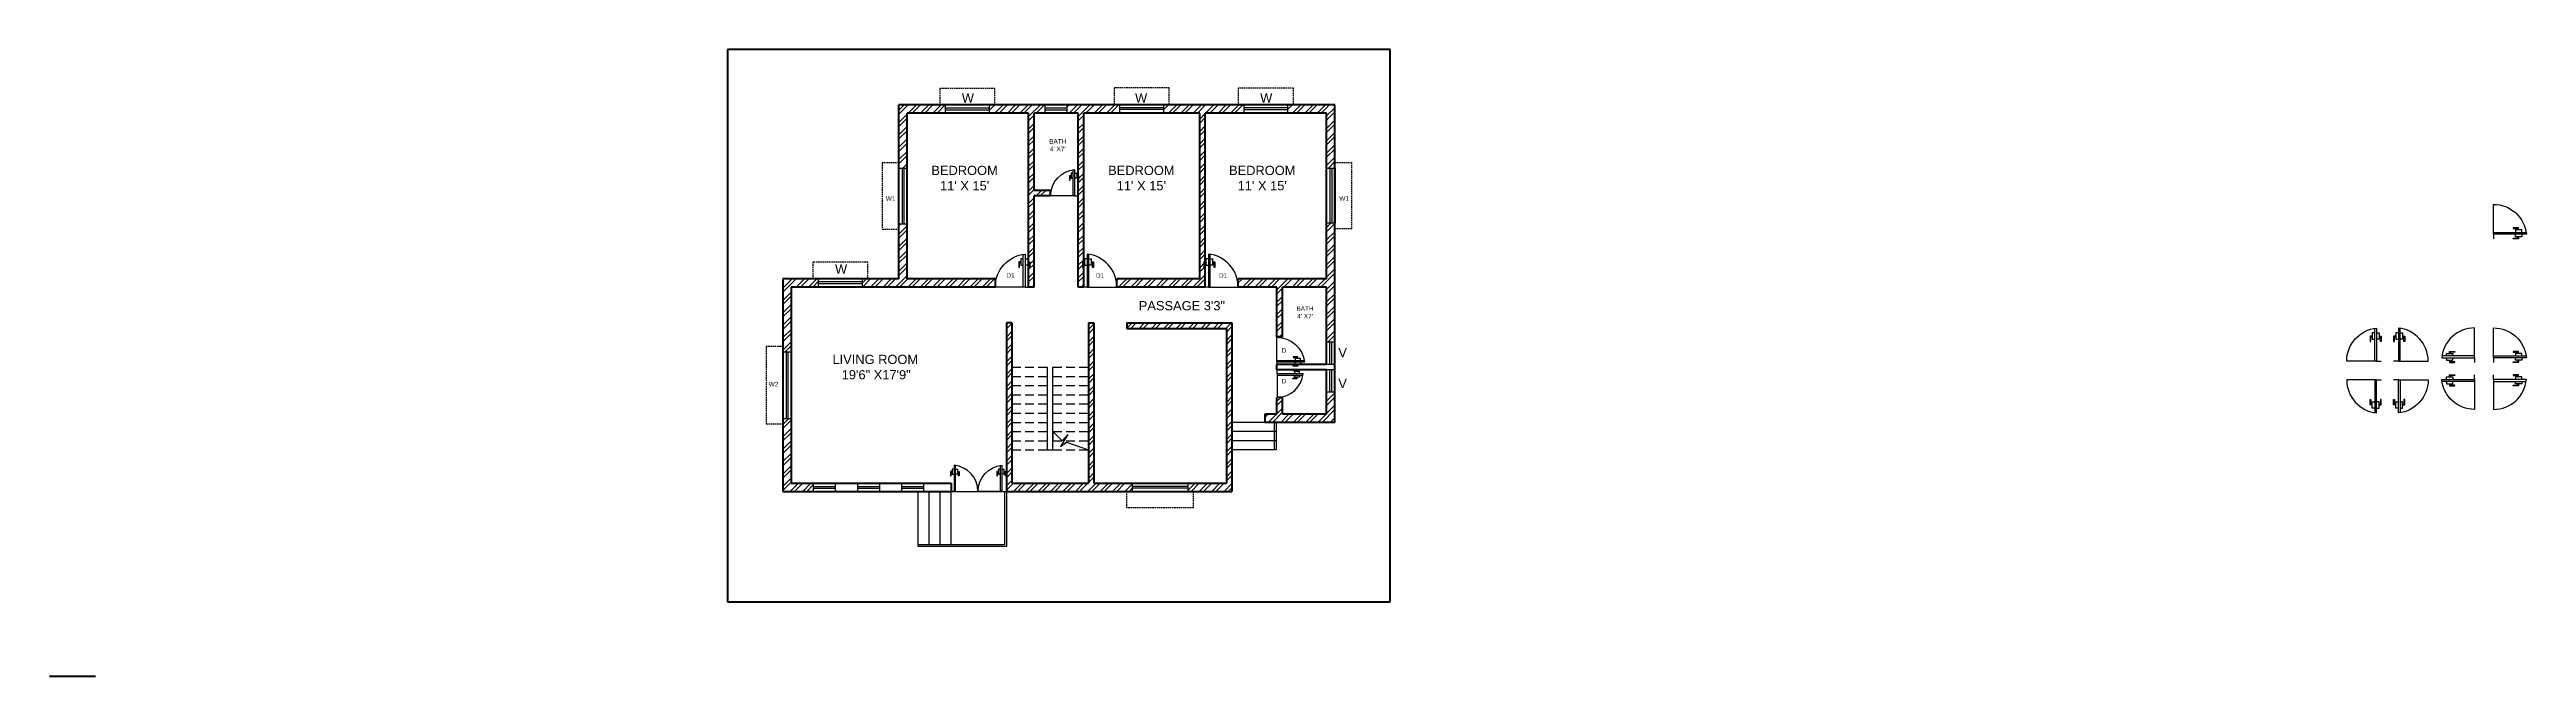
# Model space of a CAD drawing. Header units: inches. Extents: x 14 to 2706, y -29 to 652.
import ezdxf

# ---------------------------------------------------------------- set-up
doc = ezdxf.new("R2010")
doc.units = ezdxf.units.IN
doc.header["$LTSCALE"] = 0.25
doc.linetypes.add('HIDDEN', pattern=[9.525, 6.35, -3.175])
doc.layers.add('1.WALL', color=7, linetype='Continuous', lineweight=40)
doc.layers.add('5.HATCHING', color=8, linetype='Continuous', lineweight=0)
for name, color, linetype in [('3.WINDOW', 4, 'Continuous'), ('4.CHAJJA', 6, 'HIDDEN'), ('9.STAIRS', 161, 'Continuous')]:
    doc.layers.add(name, color=color, linetype=linetype)
doc.styles.get("Standard").update_dxf_attribs({"font": 'arial.ttf'})

# ---------------------------------------------------------------- blocks, each defined once
blk = doc.blocks.new('WINDOW')
at = {"layer": '3.WINDOW', "color": 5}
for p, q in [((24, 5.5), (-24, 5.5)), ((24, 3.5), (-24, 3.5))]:
    blk.add_line(p, q, dxfattribs=at)
at = {"layer": '3.WINDOW'}
blk.add_lwpolyline([(-24, 0), (24, 0), (24, 9), (-24, 9)], close=True, dxfattribs=at)
at = {"layer": '4.CHAJJA'}
for points in [[(30, 27), (-30, 27), (-30, 9)], [(30, 9), (30, 27)]]:
    blk.add_lwpolyline(points, dxfattribs=at)
blk = doc.blocks.new('WINDOW 2')
at = {"layer": '3.WINDOW', "color": 5}
for p, q in [((30, 5.5), (-30, 5.5)), ((30, 3.5), (-30, 3.5))]:
    blk.add_line(p, q, dxfattribs=at)
at = {"layer": '3.WINDOW'}
blk.add_lwpolyline([(-30, 0), (30, 0), (30, 9), (-30, 9)], close=True, dxfattribs=at)
at = {"layer": '4.CHAJJA'}
for points in [[(36, 27), (-36, 27), (-36, 9)], [(36, 9), (36, 27)]]:
    blk.add_lwpolyline(points, dxfattribs=at)
blk = doc.blocks.new('WINDOW 3')
at = {"layer": '3.WINDOW', "color": 5}
for p, q in [((36, 5.5), (-36, 5.5)), ((36, 3.5), (-36, 3.5))]:
    blk.add_line(p, q, dxfattribs=at)
at = {"layer": '3.WINDOW'}
blk.add_lwpolyline([(-36, 0), (36, 0), (36, 9), (-36, 9)], close=True, dxfattribs=at)
at = {"layer": '4.CHAJJA'}
for points in [[(42, 27), (-42, 27), (-42, 9)], [(42, 9), (42, 27)]]:
    blk.add_lwpolyline(points, dxfattribs=at)
blk = doc.blocks.new('VENTILATOR')
at = {"layer": '3.WINDOW', "ltscale": 0.25}
for p, q in [((-12, -3.5), (-12, 5.5)), ((12, -3.5), (12, 5.5))]:
    blk.add_line(p, q, dxfattribs=at)
at = {"layer": '3.WINDOW', "color": 5, "ltscale": 0.25}
for p, q in [((-12, 2), (12, 2)), ((-12, 0), (12, 0))]:
    blk.add_line(p, q, dxfattribs=at)
blk = doc.blocks.new('DOORS')
at = {"layer": '9.STAIRS', "color": 160, "ltscale": 0.25}
for p, q in [((2.3, 27.2), (0, 27.2)), ((0, 27.2), (0, 21.4)), ((5.1, 30.7), (2.3, 30.7)), ((2.3, 30.7), (2.3, 23.8)), ((5.1, 35.8), (5.1, 0)), ((7.1, 0), (7.1, 35.6)), ((7.1, 30.7), (9.7, 30.7)), ((9.7, 30.7), (9.7, 23.8)), ((9.7, 27.2), (12, 27.2)), ((12, 27.2), (12, 21.4)), ((0, 21.4), (0.8, 21.4)), ((0.8, 21.4), (0.8, 26.3)), ((0.8, 26.3), (2.3, 26.3)), ((2.3, 23.8), (5.1, 23.8)), ((9.7, 23.8), (7.1, 23.8)), ((11.2, 26.3), (9.7, 26.3)), ((11.2, 21.4), (11.2, 26.3))]:
    blk.add_line(p, q, dxfattribs=at)
at = {"layer": '9.STAIRS', "color": 4, "ltscale": 0.25}
for q in [(0, 0), (37.5, 0)]:
    blk.add_line((5.1, 0), q, dxfattribs=at)
at = {"layer": '9.STAIRS', "color": 5, "ltscale": 0.25}
blk.add_line((12, 21.4), (11.2, 21.4), dxfattribs=at)
at = {"layer": '9.STAIRS', "ltscale": 0.25}
blk.add_line((5.1, 0), (7.1, 0), dxfattribs=at)
at = {"layer": '9.STAIRS', "color": 3, "ltscale": 0.25}
blk.add_arc((1.5, 0), 36, 0, 84.331, dxfattribs=at)

msp = doc.modelspace()

# ---------------------------------------------------------------- hatches: boundary and pattern name
at = {"layer": '5.HATCHING', "ltscale": 0.25}
h = msp.add_hatch(dxfattribs=at)
h.set_pattern_fill('ANSI32', color=4)
h.paths.add_polyline_path([(987.1, 592.1), (936.6, 592.1), (936.6, 522.9), (945.6, 522.9), (945.6, 583.1), (987.1, 583.1)])
h.paths.add_polyline_path([(1095.6, 592.1), (1035.1, 592.1), (1035.1, 583.1), (1077.6, 583.1), (1077.6, 421.4), (1079, 421.4), (1079, 415.5), (1077.6, 415.5), (1077.6, 394.1), (1079, 394.1), (1083.6, 394.1), (1083.6, 493.1), (1101.6, 493.1), (1101.6, 499.1), (1083.6, 499.1), (1083.6, 583.1), (1095.6, 583.1)])
h.paths.add_polyline_path([(1176.6, 592.1), (1119.6, 592.1), (1119.6, 583.1), (1131.6, 583.1), (1131.6, 515), (1131.8, 515), (1131.8, 510.3), (1131.6, 394.1), (1137.6, 394.1), (1137.6, 420.3), (1136.8, 420.3), (1136.8, 415.4), (1136.1, 415.4), (1136.1, 421.3), (1137.6, 421.3), (1137.6, 583.1), (1176.6, 583.1)])
h.paths.add_polyline_path([(1311.6, 592.1), (1224.6, 592.1), (1224.6, 583.1), (1263.6, 583.1), (1263.6, 403.1), (1173.6, 403.1), (1173.6, 394.1), (1269.6, 394.1), (1269.6, 583.1), (1311.6, 583.1)])
h.paths.add_polyline_path([(1410.6, 592.1), (1359.6, 592.1), (1359.6, 583.1), (1401.6, 583.1), (1401.6, 523.4), (1410.6, 523.4)])
h.paths.add_polyline_path([(1410.6, 463.4), (1401.6, 463.4), (1401.6, 403.1), (1305.6, 403.1), (1305.6, 394.1), (1347.6, 394.1), (1347.6, 340.1), (1353.6, 340.1), (1353.6, 394.1), (1401.6, 394.1), (1401.6, 334.1), (1410.6, 334.1)])
h.paths.add_polyline_path([(1041.6, 403.1), (945.6, 403.1), (945.6, 462.9), (936.6, 462.9), (936.6, 403.1), (903, 403.1), (897, 403.1), (897, 394.1), (1041.5, 394.1, -0.024179), (1041.6, 397.5)])
h.paths.add_polyline_path([(849, 403.1), (843, 403.1), (810.6, 403.1), (810.6, 323.4), (819.6, 323.4), (819.6, 394.1), (849, 394.1)])
h.paths.add_polyline_path([(819.6, 251.4), (810.6, 251.4), (810.6, 172.1), (843.6, 172.1), (843.6, 181.1), (819.6, 181.1)])
h.paths.add_polyline_path([(1298.6, 355.1), (1184.6, 355.1), (1184.6, 349.1), (1292.6, 349.1), (1292.6, 181.1), (1250.6, 181.1), (1250.6, 172.1), (1298.6, 172.1), (1298.6, 247.1), (1298.6, 256.1)])
h.paths.add_polyline_path([(1410.6, 280), (1401.6, 280), (1401.6, 256.1), (1353.6, 256.1), (1353.6, 274.1), (1347.6, 274.1), (1347.6, 256.1), (1334.6, 256.1), (1334.6, 247.1), (1410.6, 247.1)])
h.paths.add_polyline_path([(1190.6, 181.1), (1148.6, 181.1), (1148.6, 355.1), (1142.6, 355.1), (1142.6, 181.1), (1059.6, 181.1), (1059.6, 355.1), (1053.6, 355.1), (1053.6, 172.1), (1190.6, 172.1)])

# ---------------------------------------------------------------- linework, layer by layer
at = {"layer": '1.WALL', "color": 1}
for p, q in [((1470.6, 652.1), (750.6, 652.1)), ((750.6, 652.1), (750.6, 52.1)), ((1470.6, 52.1), (1470.6, 652.1)), ((750.6, 52.1), (1470.6, 52.1))]:
    msp.add_line(p, q, dxfattribs=at)
at = {"layer": '1.WALL'}
for p, q in [((1410.6, 592.1), (936.6, 592.1)), ((936.6, 403.1), (936.6, 592.1)), ((945.6, 403.1), (945.6, 583.1)), ((1077.6, 583.1), (945.6, 583.1)), ((1077.6, 394.1), (1077.6, 583.1)), ((1131.6, 583.1), (1083.6, 583.1)), ((1083.6, 499.1), (1083.6, 583.1)), ((1131.6, 394.1), (1131.6, 583.1)), ((1137.6, 394.1), (1137.6, 583.1)), ((1263.6, 583.1), (1137.6, 583.1)), ((1263.6, 403.1), (1263.6, 583.1)), ((1401.6, 583.1), (1269.6, 583.1)), ((1269.6, 394.1), (1269.6, 583.1)), ((1401.6, 403.1), (1401.6, 583.1)), ((1410.6, 247.1), (1410.6, 592.1)), ((1101.6, 499.1), (1083.6, 499.1)), ((1083.6, 394.1), (1083.6, 493.1)), ((1101.6, 493.1), (1083.6, 493.1)), ((1101.6, 493.1), (1101.6, 499.1)), ((810.6, 403.1), (810.6, 172.1)), ((936.6, 403.1), (810.6, 403.1)), ((819.6, 394.1), (819.6, 181.1)), ((1041.6, 394.1), (819.6, 394.1)), ((1041.6, 403.1), (945.6, 403.1)), ((1041.6, 394.1), (1041.6, 403.1)), ((1083.6, 394.1), (1077.6, 394.1)), ((1137.6, 394.1), (1131.6, 394.1)), ((1173.6, 394.1), (1173.6, 403.1)), ((1263.6, 403.1), (1173.6, 403.1)), ((1269.6, 394.1), (1173.6, 394.1)), ((1401.6, 403.1), (1305.6, 403.1)), ((1305.6, 394.1), (1305.6, 403.1)), ((1347.6, 394.1), (1305.6, 394.1)), ((1347.6, 340.1), (1347.6, 394.1)), ((1401.6, 394.1), (1353.6, 394.1)), ((1353.6, 340.1), (1353.6, 394.1)), ((1401.6, 310.1), (1401.6, 394.1)), ((1059.6, 355.1), (1053.6, 355.1)), ((1053.6, 355.1), (1053.6, 172.1)), ((1059.6, 355.1), (1059.6, 181.1)), ((1142.6, 355.1), (1142.6, 181.1)), ((1142.6, 355.1), (1148.6, 355.1)), ((1148.6, 355.1), (1148.6, 181.1)), ((1184.6, 355.1), (1184.6, 349.1)), ((1184.6, 355.1), (1298.6, 355.1)), ((1298.6, 355.1), (1298.6, 256.1)), ((1184.6, 349.1), (1292.6, 349.1)), ((1292.6, 349.1), (1292.6, 181.1)), ((1353.6, 340.1), (1347.6, 340.1)), ((1401.6, 310.1), (1347.6, 310.1)), ((1347.6, 304.1), (1347.6, 310.1)), ((1401.6, 304.1), (1347.6, 304.1)), ((1401.6, 256.1), (1401.6, 304.1)), ((1347.6, 256.1), (1347.6, 274.1)), ((1353.6, 274.1), (1347.6, 274.1)), ((1353.6, 256.1), (1353.6, 274.1)), ((1298.6, 247.1), (1298.6, 172.1)), ((1347.6, 256.1), (1334.6, 256.1)), ((1410.6, 247.1), (1334.6, 247.1)), ((1401.6, 256.1), (1353.6, 256.1)), ((810.6, 172.1), (993.6, 172.1)), ((819.6, 181.1), (993.6, 181.1)), ((993.6, 181.1), (993.6, 172.1)), ((1053.6, 172.1), (1298.6, 172.1)), ((1059.6, 181.1), (1142.6, 181.1)), ((1148.6, 181.1), (1292.6, 181.1)), ((63.6, -28.9), (13.6, -28.9))]:
    msp.add_line(p, q, dxfattribs=at)
at = {"layer": '1.WALL', "ltscale": 0.25}
for p, q in [((1298.6, 256.1), (1298.6, 247.1)), ((1334.6, 256.1), (1334.6, 247.1))]:
    msp.add_line(p, q, dxfattribs=at)
at = {"layer": '3.WINDOW', "ltscale": 0.25}
for p, q in [((843.6, 181.1), (843.6, 172.1)), ((867.6, 181.1), (867.6, 172.1)), ((891.6, 181.1), (891.6, 172.1)), ((915.6, 181.1), (915.6, 172.1)), ((939.6, 181.1), (939.6, 172.1)), ((963.6, 181.1), (963.6, 172.1))]:
    msp.add_line(p, q, dxfattribs=at)
at = {"layer": '3.WINDOW', "color": 5, "ltscale": 0.25}
for p, q in [((843.6, 177.6), (867.6, 177.6)), ((843.6, 175.6), (867.6, 175.6)), ((891.6, 177.6), (915.6, 177.6)), ((891.6, 175.6), (915.6, 175.6)), ((939.6, 177.6), (963.6, 177.6)), ((939.6, 175.6), (963.6, 175.6))]:
    msp.add_line(p, q, dxfattribs=at)
at = {"layer": '4.CHAJJA', "ltscale": 0.25}
msp.add_line((873.6, 403.1), (873.6, 403.2), dxfattribs=at)
at = {"layer": '9.STAIRS', "linetype": 'HIDDEN', "ltscale": 6}
for p, q in [((1059.6, 307.1), (1098.1, 307.1)), ((1059.6, 297.1), (1098.1, 297.1)), ((1104.1, 307.1), (1142.6, 307.1)), ((1104.1, 297.1), (1142.6, 297.1)), ((1059.6, 287.1), (1098.1, 287.1)), ((1059.6, 277.1), (1098.1, 277.1)), ((1104.1, 287.1), (1142.6, 287.1)), ((1104.1, 277.1), (1142.6, 277.1)), ((1059.6, 267.1), (1098.1, 267.1)), ((1059.6, 257.1), (1098.1, 257.1)), ((1059.6, 247.1), (1098.1, 247.1)), ((1104.1, 267.1), (1142.6, 267.1)), ((1104.1, 257.1), (1142.6, 257.1)), ((1104.1, 247.1), (1142.6, 247.1)), ((1059.6, 237.1), (1098.1, 237.1)), ((1059.6, 227.1), (1098.1, 227.1)), ((1059.6, 217.1), (1098.1, 217.1)), ((1104.1, 237.1), (1142.6, 237.1)), ((1104.1, 227.1), (1142.6, 227.1)), ((1104.1, 217.1), (1142.6, 217.1))]:
    msp.add_line(p, q, dxfattribs=at)
at = {"layer": '9.STAIRS', "ltscale": 0.25}
for p, q in [((1098.1, 217.1), (1098.1, 307.1)), ((1104.1, 217.1), (1104.1, 307.1)), ((1334.6, 247.1), (1298.6, 247.1)), ((1098.1, 217.1), (1104.1, 217.1)), ((1104.1, 237.1), (1104.1, 227.1)), ((1104.1, 237.1), (1114.1, 227.1)), ((1120.3, 233.8), (1112.5, 220.9)), ((1112.5, 220.9), (1118.7, 225.6)), ((1114.1, 227.1), (1120.3, 233.8)), ((1118.7, 225.6), (1142.6, 217.1)), ((1346.6, 237.1), (1298.6, 237.1)), ((1346.6, 227.1), (1298.6, 227.1)), ((1346.6, 217.1), (1298.6, 217.1)), ((957.6, 112.1), (957.6, 172.1)), ((969.6, 114.1), (969.6, 172.1)), ((981.6, 114.1), (981.6, 172.1)), ((993.6, 114.1), (993.6, 172.1)), ((993.6, 172.1), (1053.6, 172.1)), ((1053.6, 172.1), (1053.6, 112.1)), ((993.6, 112.1), (957.6, 112.1)), ((1053.6, 112.1), (993.6, 112.1))]:
    msp.add_line(p, q, dxfattribs=at)
at = {"layer": '9.STAIRS', "color": 30, "true_color": 0xf8991e}
msp.add_line((1344.6, 247.1), (1344.6, 217.1), dxfattribs=at)
at = {"layer": '9.STAIRS'}
msp.add_line((1346.6, 247.1), (1346.6, 217.1), dxfattribs=at)
at = {"layer": '9.STAIRS', "color": 30, "ltscale": 0.25, "true_color": 0xf8991e}
for p, q in [((1051.6, 172.1), (1051.6, 114.1)), ((993.6, 114.1), (957.6, 114.1)), ((1051.6, 114.1), (993.6, 114.1))]:
    msp.add_line(p, q, dxfattribs=at)

# ---------------------------------------------------------------- block references
at = {"layer": '3.WINDOW'}
msp.add_blockref('VENTILATOR', (1107.6, 586.6), dxfattribs=at)
at = {"layer": '3.WINDOW', "ltscale": 0.25, "rotation": 90}
for p in [(1407.1, 322.1), (1407.1, 292)]:
    msp.add_blockref('VENTILATOR', p, dxfattribs=at)
at = {"layer": '4.CHAJJA', "ltscale": 0.25}
for p in [(1011.1, 582.8), (1200.6, 583.4), (1335.6, 583.1), (873, 394.2)]:
    msp.add_blockref('WINDOW', p, dxfattribs=at)
at = {"layer": '4.CHAJJA', "rotation": 90}
for name, p in [('WINDOW 2', (945.6, 492.9)), ('WINDOW 3', (819.6, 287.4))]:
    msp.add_blockref(name, p, dxfattribs=at)
at = {"layer": '4.CHAJJA', "xscale": -1}
for p, rotation in [((1401.7, 493.4), 270), ((1220.6, 181.1), 180)]:
    msp.add_blockref('WINDOW 2', p, dxfattribs=dict(at, rotation=rotation))
at = {"layer": '9.STAIRS', "color": 4}
for p, xscale, yscale, zscale in [((1131.8, 493.1), -0.8043019820193305, 0.8043019820193305, 0.8043019820193305), ((992.7, 171.9), 0.7989502853923849, 0.7989502853923849, 0.7989502853923849), ((1052.7, 171.9), -0.7989502853923849, 0.7989502853923849, 0.7989502853923849)]:
    msp.add_blockref('DOORS', p, dxfattribs=dict(at, xscale=xscale, yscale=yscale, zscale=zscale))
at = {"layer": '9.STAIRS', "color": 4, "xscale": -1}
for p, rotation in [((2669.8, 446.4), 270), ((2669.8, 312.2), 270), ((2649.3, 298.7), 90), ((2561.3, 293.2), 180)]:
    msp.add_blockref('DOORS', p, dxfattribs=dict(at, rotation=rotation))
for p in [(1079, 394.1), (2547.8, 313.7)]:
    msp.add_blockref('DOORS', p, dxfattribs=at)
at = {"layer": '9.STAIRS', "color": 4}
for p in [(1136.1, 394.1), (1268, 394.1), (2561.3, 313.7)]:
    msp.add_blockref('DOORS', p, dxfattribs=at)
at = {"layer": '9.STAIRS', "color": 4, "rotation": 270}
for p, xscale, yscale, zscale in [((1347.4, 308.2), -0.8375810721806823, 0.8375810721806823, 0.8375810721806823), ((1347.9, 304), 0.7886862024987819, 0.7886862024987819, 0.7886862024987819)]:
    msp.add_blockref('DOORS', p, dxfattribs=dict(at, xscale=xscale, yscale=yscale, zscale=zscale))
at = {"layer": '9.STAIRS', "color": 4}
for p, rotation in [((2649.3, 312.2), 89.99999999999999), ((2669.8, 298.7), 270), ((2547.8, 293.2), 180)]:
    msp.add_blockref('DOORS', p, dxfattribs=dict(at, rotation=rotation))

# ---------------------------------------------------------------- texts
at = {"layer": '9.STAIRS', "color": 4, "ltscale": 0.25, "attachment_point": 1}
for s, width, heights, insert, char_height in [('{\\C2;W}', 5.998, [0], (1005.1, 604.5), 10), ('{\\C2;W}', 5.998, [0], (1193.4, 604.5), 10), ('{\\C2;W}', 5.998, [0], (1329.4, 604.5), 10), ("\\pxqc;{\\C2;BATH\\P4' X7'}", 27.474, [17.2], (1095.7, 554.9), 5), ("\\pxqc,t4;{\\C2;BEDROOM\\P11' X 15'}", 82.821, [29.3], (966.7, 525.8), 10), ("\\pxqc,t4;{\\C2;BEDROOM\\P11' X 15'}", 82.821, [29.3], (1158.8, 525.8), 10), ("\\pxqc,t4;{\\C2;BEDROOM\\P11' X 15'}", 82.821, [29.3], (1290.2, 525.8), 10), ('{\\C2;W1}', 23.719, [0], (922.5, 492.8), 5), ('{\\C2;W1}', 23.719, [0], (1415.4, 492.8), 5), ('{\\C2;W}', 5.998, [0], (867.3, 418.7), 10), ('{\\C2;D1}', 13.211, [0], (1053.5, 409.1), 5), ('{\\C2;D1}', 13.211, [0], (1150.9, 409.1), 5), ('{\\C2;D1}', 13.211, [0], (1284.6, 409.1), 5), ('{\\C2;PASSAGE 3\'3"}', 105.991, [0], (1197.4, 378.8), 10), ("\\pxqc;{\\C2;BATH\\P4' X7'}", 27.474, [17.2], (1364.4, 373.3), 5), ('{\\C2;D\\P\\P\\P\\PD}', 9.924, [0], (1352.6, 327.7), 5), ('{\\C2;V\\P\\PV}', 13.152, [0], (1414.3, 327.8), 10), ('{\\C2;LIVING ROOM\\P\\pxqc;19\'6" X17\'9"}', 95.153, [49.3], (864.5, 320.5), 10), ('{\\C2;W2}', 40.697, [0], (795.2, 291.1), 5)]:
    msp.add_mtext_dynamic_manual_height_columns(s, width=width, gutter_width=12.5, heights=heights, dxfattribs=dict(at, insert=insert, char_height=char_height))

doc.saveas('drawing.dxf')
